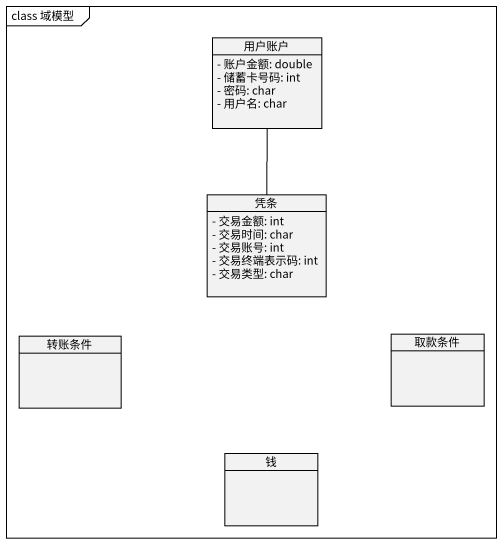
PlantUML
@startuml
mainframe class 域模型
hide circle
hide empty members
skinparam classAttributeIconSize 0
class 用户账户 {
  - 账户金额: double
  - 储蓄卡号码: int
  - 密码: char
  - 用户名: char
}
class 凭条 {
  - 交易金额: int
  - 交易时间: char
  - 交易账号: int
  - 交易终端表示码: int
  - 交易类型: char
}
class 转账条件
class 取款条件
class 钱
用户账户 -- 凭条
@enduml
